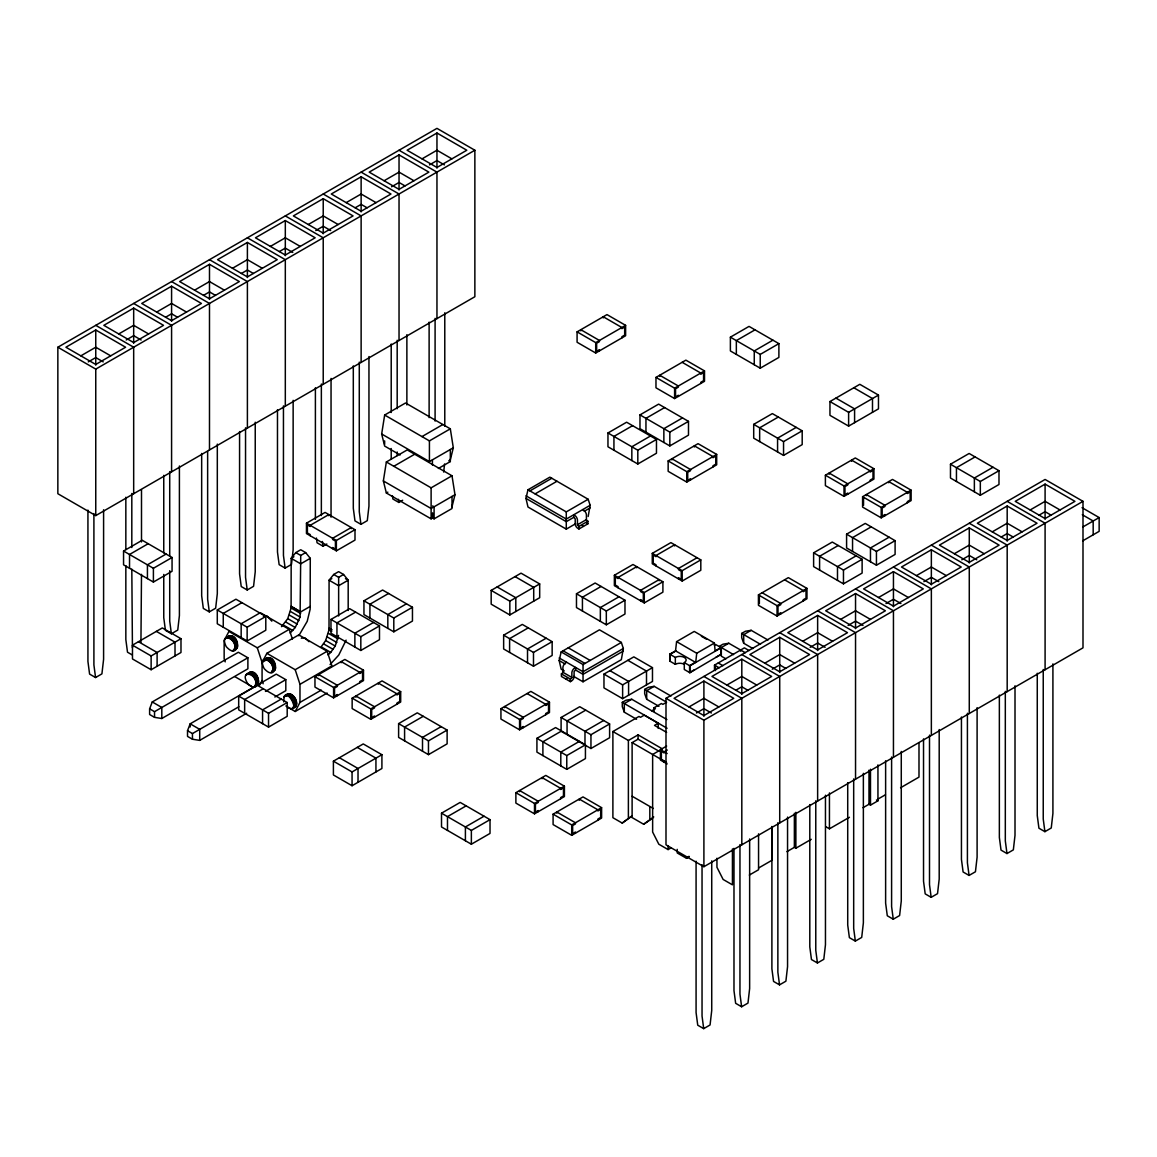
<?xml version="1.0" encoding="UTF-8"?>
<svg xmlns="http://www.w3.org/2000/svg" width="1157" height="1157" viewBox="0 0 1157 1157"><rect width="100%" height="100%" fill="white"/><g stroke="black" fill="none" stroke-linecap="round" stroke-linejoin="round"><path stroke-width="1.5" d="M573.742 517.353L573.742 514.764L574.87 515.443A4.223 2.444 60 0 1 577.444 519.912L577.473 525.206L578.948 526.392L587.901 521.228L587.901 523.803L578.948 528.98L577.849 528.344A3.731 2.155 60 0 1 575.231 523.383L575.203 518.842L573.742 517.353L566.279 521.662L525.972 498.392L527.982 489.773L549.864 477.147L588.161 499.26L590.157 505.291L588.161 516.485M582.694 509.601L583.837 510.28A4.223 2.444 60 0 1 586.411 514.735L586.425 520.043L587.901 521.228M233.179 650.653C241.741 641.34 217.993 629.336 226.194 646.618C241.191 663.279 240.931 626.501 225.456 638.172M254.8 686.332C260.961 674.169 237.445 667.647 247.974 684.062C262.625 696.876 260.86 664.263 247.077 673.837M271.085 672.535C279.647 663.236 255.914 651.217 264.1 668.5C279.097 685.161 278.837 648.383 263.362 660.054M285.88 705.944C304.812 719.191 283.942 679.81 283.711 701.923M291.983 708.735C303.047 706.204 291.738 687.258 284.26 696.239M684.293 664.32A6.335 3.659 0 0 0 675.341 664.32L669.744 661.081L669.744 654.197L675.543 650.841L676.585 641.629L694.243 631.433L714.39 643.061L715.127 650.914L720.927 647.558L720.927 654.443L715.879 657.364M714.39 643.061L696.731 653.257L695.704 662.469L675.543 650.841M140.937 642.28L141.501 574.364M443.666 472.042L444.592 463.957M400.091 454.976L384.659 446.067L381.665 434.005L384.659 415.045L405.543 402.983L450.319 428.828L453.313 447.788L450.319 459.85L448.829 460.717L450.319 461.571L450.319 449.509M452.011 496.454L452.011 508.516L434.092 518.857L432.602 517.989L431.113 518.842L386.351 492.998L383.357 480.936L386.351 461.976L407.235 449.914L451.997 475.773L454.99 494.719L451.997 506.795M281.513 626.66L287.76 618.633L291.101 608.018L291.174 558.325L295.802 552.598L300.733 549.749L305.65 552.598L310.278 558.325L310.148 609.204L307.212 621.338L298.781 635.757M290.176 633.024L295.237 627.499L300.082 617.014L300.733 555.447L305.65 552.598M338.567 635.424L335.212 646.04L330.728 652.389L321.183 646.864L325.667 640.515L329.007 629.9L329.08 580.207L333.708 574.479L338.639 571.645L343.557 574.479L348.185 580.207L348.185 610.462M564.283 670.959L561.159 669.165L559.164 660.546L561.159 651.926L599.456 629.813L621.338 642.439L623.334 648.484L621.338 659.678L583.041 681.791L573.655 676.382M346.102 640.139L338.755 655.064L330.078 664.552M227.553 638.23L229.173 635.931M248.451 674.415L250.071 672.116M286.358 696.297L287.977 694.012M149.615 708.822L152.261 701.952L238.342 652.259L247.887 657.769L247.887 668.804L161.806 718.497L154.532 717.354L149.615 714.505L149.615 708.822L154.532 711.671L247.887 657.769M246.672 713.276L199.713 740.379L192.452 739.236L187.521 736.402L187.521 730.703L190.167 723.834L276.248 674.141L285.808 679.651L285.808 690.686L274.845 697.006M287.731 707.187L295.194 711.483L299.981 702.4L299.981 684.308L331.914 665.868L327.142 651.261L298.795 634.889L266.862 653.329L262.075 662.426L262.075 680.518L263.131 683.758M259.674 685.06L262.075 680.518M328.082 654.905L330.728 652.389M658.232 728.404L658.232 723.226L644.232 715.156L640.501 717.311L639.011 716.443L612.892 731.528L612.892 817.695L622.206 823.075L632.112 815.859L632.112 742.62L638.086 739.178L659.215 751.37M632.112 815.859L622.206 823.075M630.666 816.755L643.668 824.261L653.748 816.943M652.591 818.216L643.668 824.261M677.207 849.354L677.207 852.94L686.52 858.32L688.994 856.296M263.362 616.276L267.05 615.958L271.823 621.164M236.896 648.412L232.297 650.885M267.079 657.812L262.827 660.835M301.283 638.172L304.956 637.84L309.006 641.687M274.802 670.308L272.199 670.988M257.794 684.611L256.174 685.349M57.85 347.23L436.956 128.355L474.862 150.236L474.862 296.727L95.756 515.603L57.85 493.721L57.85 347.23L95.756 369.112L474.862 150.236M95.756 329.991L65.906 347.23L95.756 364.455L125.607 347.23L95.756 329.991L95.756 365.12M133.677 308.109L103.826 325.334L133.677 342.573L163.527 325.334L133.677 308.109L133.677 343.224M171.583 286.213L141.733 303.452L171.583 320.691L201.434 303.452L171.583 286.213L171.583 321.342M209.489 264.331L179.639 281.57L209.489 298.795L239.34 281.57L209.489 264.331L209.489 291.911L203.516 295.353M247.396 242.449L217.545 259.674L247.396 276.913L277.246 259.674L247.396 242.449L247.396 270.015L241.423 273.471M285.316 220.553L255.466 237.792L285.316 255.032L315.167 237.792L285.316 220.553L285.316 248.133L292.779 252.443M323.222 198.671L293.372 215.911L323.222 233.135L353.073 215.911L323.222 198.671L323.222 226.251L315.76 230.547M361.129 176.79L331.278 194.014L361.129 211.254L390.979 194.014L361.129 176.79L361.129 204.355L355.156 207.797M399.035 154.893L369.184 172.133L399.035 189.358L428.885 172.133L399.035 154.893L399.035 182.473L391.572 186.783M436.956 133.012L407.105 150.236L436.956 167.476L466.806 150.236L436.956 133.012L436.956 160.577L429.493 164.887M80.831 355.85L95.756 347.23L110.682 355.85M118.752 333.954L133.677 325.334L148.602 333.954M156.658 312.072L171.583 303.452L186.508 312.072M194.564 290.176L209.489 281.57L224.415 290.176M232.47 268.294L247.396 259.674L262.321 268.294M270.391 246.412L285.316 237.792L300.241 246.412M308.297 224.516L323.222 215.911L338.148 224.516M346.203 202.634L361.129 194.014L376.054 202.634M384.11 180.752L399.035 172.133L413.96 180.752M422.03 158.856L436.956 150.236L451.881 158.856M88.294 361.881L95.756 357.571L103.219 361.881M126.214 339.984L133.677 335.675L141.14 339.984M165.61 317.235L171.583 313.793L177.556 317.235M279.343 251.575L285.316 248.133M123.553 551.036L142.21 540.261L172.06 557.5L172.06 571.283L153.404 582.058L123.553 564.818L123.553 551.036L153.404 568.275L172.06 557.5M148.183 543.718L129.526 554.478L129.526 568.275M166.087 554.058L147.431 564.818L147.431 578.616M577.083 331.857L606.991 314.603L625.619 325.348L625.619 335.747L595.71 353.015L577.083 342.255L577.083 331.857L595.71 342.617L625.619 325.348M421.972 436.594L442.856 424.532M384.659 415.045L429.421 440.889L450.319 428.828M393.799 466.285L414.683 454.224M306.46 523.181L325.088 512.421L354.997 529.689L354.997 540.088L336.369 550.833L306.46 533.565L306.46 523.181L336.369 540.449L354.997 529.689M381.665 434.005L429.421 461.571L453.313 447.788M386.351 492.998L387.841 492.144M132.476 645.172L162.327 627.933L180.984 638.707L180.984 652.49L151.133 669.729L132.476 658.955L132.476 645.172L151.133 655.947L180.984 638.707M438.387 468.469L450.319 461.571M293.907 556.748L291.174 558.325L300.733 563.835L310.278 558.325M87.932 510.107L87.932 661.471L89.595 674.097L95.568 677.539L101.917 673.866L103.595 659.316L103.595 509.774M163.759 574.451L163.759 617.693L165.422 630.319L171.381 633.761L177.744 630.088L179.407 615.553L179.407 465.996M201.665 453.457L201.665 595.812L203.328 608.423L209.301 611.879L215.65 608.206L217.314 593.657L217.314 444.114M239.571 431.575L239.571 573.915L241.235 586.541L247.208 589.983L253.571 586.324L255.234 571.775L255.234 422.218M277.478 409.679L277.478 552.034L279.141 564.659L285.114 568.101L291.477 564.428L293.14 549.893L293.14 400.336M316.425 538.034L317.061 542.763L323.02 546.22L326.838 544.007M353.304 365.916L353.304 508.256L354.968 520.881L360.941 524.323L367.29 520.65L368.953 506.115L368.953 356.558M392.454 495.832L392.874 499L398.847 502.442L402.665 500.243M217.285 609.97L235.941 599.21L265.792 616.435L265.792 630.232L247.135 640.992L217.285 623.768L217.285 609.97L247.135 627.21L265.792 616.435M386.351 461.976L431.113 487.835L451.997 475.773M241.914 602.652L223.258 613.427L223.258 627.21M655.976 377.413L685.884 360.145L704.512 370.905L704.512 381.289L674.603 398.558L655.976 387.812L655.976 377.413L674.603 388.173L704.512 370.905M454.99 494.719L431.113 508.516L383.357 480.936M730.385 337.164L749.042 326.39L778.892 343.629L778.892 357.412L760.236 368.186L730.385 350.947L730.385 337.164L760.236 354.404L778.892 343.629M259.819 612.993L241.162 623.768L241.162 637.55M755 329.846L736.344 340.606L736.344 354.404M227.076 637.42L230.055 635.699M224.906 638.939L227.9 637.218M228.074 637.478L231.053 635.757M229.144 637.84L232.123 636.119M331.813 578.63L329.08 580.207L338.639 585.731L348.185 580.207L345.466 578.63M230.229 638.476L233.208 636.74M333.708 574.479L338.639 577.329L343.557 574.479M231.299 639.344L234.278 637.623M232.297 640.443L235.276 638.707M233.179 641.687L236.158 639.966M233.916 643.046L236.896 641.325M234.452 644.449L237.445 642.728M234.799 645.852L237.778 644.131M234.914 647.168L237.894 645.447M234.799 648.354L237.778 646.633M607.96 432.978L626.617 422.218L656.467 439.443L656.467 453.24L637.811 464L607.96 446.776L607.96 432.978L637.811 450.218L656.467 439.443M639.98 414.9L658.637 404.126L688.487 421.365L688.487 435.148L669.831 445.922L639.98 428.683L639.98 414.9L669.831 432.125L688.487 421.365M234.452 649.366L237.445 647.631M291.101 606.413L300.661 611.923L310.278 606.369M772.919 340.172L754.263 350.947L754.263 364.744M632.59 425.66L613.933 436.435L613.933 450.218M664.61 407.568L645.953 418.342L645.953 432.125M225.225 661.876L224.154 658.637L224.154 640.53L228.941 631.447L257.288 647.804L289.221 629.365L292.417 639.112M529.92 490.901L551.788 478.26M535.098 493.894L556.98 481.254M330.974 619.443L349.631 608.669L379.482 625.908L379.482 639.691L360.825 650.465L330.974 633.226L330.974 619.443L360.825 636.668L379.482 625.908M363.949 600.801L382.605 590.027L412.456 607.266L412.456 621.049L393.799 631.823L363.949 614.584L363.949 600.801L393.799 618.04L412.456 607.266M650.494 436.001L631.838 446.776L631.838 460.558M682.514 417.908L663.858 428.683L663.858 442.466M264.982 659.302L267.961 657.581M265.98 659.374L268.959 657.653M265.112 660.661L262.075 662.426L257.288 647.804M267.05 659.721L270.029 658M268.135 660.358L271.128 658.637M246.354 674.357L250.953 671.884M269.205 661.24L272.199 659.504M245.805 675.138L248.798 673.417M248.957 673.678L251.951 671.957M355.604 612.111L336.947 622.885L336.947 636.668M388.578 593.469L369.922 604.243L369.922 618.04M250.028 674.025L253.021 672.304M270.203 662.325L273.197 660.604M251.127 674.661L254.106 672.94M271.085 663.568L274.079 661.847M252.197 675.543L255.176 673.822M271.823 664.928L274.802 663.207M253.195 676.628L256.174 674.907M272.372 666.345L275.352 664.624M254.077 677.886L257.056 676.151M272.705 667.734L275.684 666.013M254.8 679.246L257.794 677.51M272.821 669.05L275.8 667.329M272.705 670.25L275.684 668.515M255.35 680.649L258.329 678.928M272.372 671.248L275.352 669.527M255.683 682.037L258.676 680.316M255.798 683.353L258.792 681.632M255.683 684.554L258.676 682.818M255.35 685.551L258.329 683.83M238.689 696.08L257.346 685.306L287.196 702.545L287.196 716.328L268.54 727.102L238.689 709.863L238.689 696.08L268.54 713.305L287.196 702.545M373.523 622.452L354.866 633.226L354.866 647.009M406.483 603.809L387.826 614.584L387.826 628.381M527.982 489.773L566.279 511.886L588.161 499.26M266.862 653.329L295.194 669.701L327.142 651.261M263.304 688.748L244.648 699.522L244.648 713.305M187.521 730.703L192.452 733.552L238.848 706.768M265.459 691.409L285.808 679.651M590.157 505.291L566.279 519.074L525.972 495.818M668.153 460.934L698.061 443.666L716.689 454.412L716.689 464.81L686.781 482.079L668.153 471.318L668.153 460.934L686.781 471.68L716.689 454.412M584.184 511.322L590.157 507.88M525.972 498.392L527.982 507.012L566.279 529.125L575.651 523.716M577.473 524.757L586.425 519.594M314.964 676.7L344.873 659.432L363.5 670.178L363.5 680.576L333.592 697.845L314.964 687.084L314.964 676.7L333.592 687.446L363.5 670.178M753.699 424.373L772.355 413.599L802.191 430.823L802.191 444.621L783.549 455.395L753.699 438.156L753.699 424.373L783.549 441.598L802.191 430.823M283.711 697.02L288.86 693.781M286.878 695.559L289.857 693.838M281.223 699.088L262.567 709.863L262.567 723.646M287.948 695.921L290.928 694.2M289.033 696.543L292.027 694.822M290.103 697.425L293.083 695.704M291.101 698.51L294.08 696.789M778.314 417.041L759.657 427.815L759.657 441.598M291.983 699.768L294.963 698.047M292.721 701.128L295.7 699.407M293.256 702.53L296.25 700.809M293.603 703.933L296.582 702.198M491.175 590.388L521.026 573.163L539.683 583.923L539.683 597.721L509.832 614.946L491.175 604.171L491.175 590.388L509.832 601.163L539.683 583.923M293.719 705.249L296.698 703.528M299.981 702.4L321.27 690.107M293.603 706.435L296.582 704.714M293.256 707.433L296.25 705.712M291.101 708.966L295.7 706.493M829.959 401.551L859.81 384.312L878.467 395.087L878.467 408.869L848.616 426.109L829.959 415.334L829.959 401.551L848.616 412.326L878.467 395.087M295.194 711.483L327.142 693.043M796.233 427.381L777.576 438.156L777.576 451.939M352.147 698.163L382.056 680.894L400.684 691.655L400.684 702.039L370.775 719.307L352.147 708.561L352.147 698.163L370.775 708.923L400.684 691.655M503.642 635.193L522.299 624.418L552.149 641.658L552.149 655.441L533.493 666.215L503.642 648.976L503.642 635.193L533.493 652.418L552.149 641.658M576.475 593.772L595.132 583.012L624.982 600.237L624.982 614.034L606.326 624.794L576.475 607.57L576.475 593.772L606.326 611.012L624.982 600.237M614.367 575.26L632.995 564.5L662.903 581.769L662.903 592.167L644.275 602.913L614.367 585.659L614.367 575.26L644.275 592.529L662.903 581.769M652.273 553.379L670.901 542.619L700.809 559.887L700.809 570.285L682.182 581.031L652.273 563.763L652.273 553.379L682.182 570.647L700.809 559.887M528.257 627.861L509.601 638.635L509.601 652.418M601.09 586.454L582.434 597.229L582.434 611.012M825.389 475.223L855.298 457.955L873.925 468.715L873.925 479.099L844.017 496.367L825.389 485.622L825.389 475.223L844.017 485.983L873.925 468.715M333.404 761.176L363.255 743.937L381.911 754.711L381.911 768.494L352.061 785.733L333.404 774.959L333.404 761.176L352.061 771.936L381.911 754.711M398.615 723.617L417.272 712.842L447.123 730.081L447.123 743.864L428.466 754.639L398.615 737.399L398.615 723.617L428.466 740.856L447.123 730.081M546.176 638.201L527.52 648.976L527.52 662.759M619.009 596.795L600.353 607.57L600.353 621.352M697.078 557.732L678.45 568.477L678.45 569.634L681.256 571.254L681.256 579.339L678.45 577.719L678.45 578.876M423.245 716.299L404.588 727.059L404.588 740.856M441.164 726.639L422.507 737.399L422.507 751.197M566.626 662.267L565.484 662.947A4.223 2.444 -60 0 0 562.909 667.401L562.895 672.636L561.405 673.895L561.405 676.469L570.372 681.647L571.471 681.01A3.731 2.155 -60 0 0 574.089 676.05L574.103 671.508L575.579 670.019L583.041 674.329L623.334 651.058M862.587 496.7L892.495 479.432L911.123 490.178L911.123 500.576L881.215 517.844L862.587 507.084L862.587 496.7L881.215 507.446L911.123 490.178M500.938 708.663L530.846 691.394L549.474 702.154L549.474 712.553L519.565 729.807L500.938 719.061L500.938 708.663L519.565 719.423L549.474 702.154M561.159 651.926L583.041 664.552L621.338 642.439M565.889 679.058L566.988 678.421M561.405 673.895L570.372 679.058L571.847 677.872L571.862 672.579A4.223 2.444 -60 0 1 574.436 668.11L575.579 667.43L575.579 670.019M623.334 648.484L583.041 671.74L559.164 657.957M950.476 464.232L969.132 453.472L998.983 470.697L998.983 484.494L980.326 495.254L950.476 478.029L950.476 464.232L980.326 481.471L998.983 470.697M975.105 456.914L956.449 467.688L956.449 481.471M603.968 674.112L633.819 656.872L652.476 667.647L652.476 681.43L622.625 698.669L603.968 687.894L603.968 674.112L622.625 684.872L652.476 667.647M813.617 552.815L832.273 542.055L862.124 559.279L862.124 573.077L843.467 583.837L813.617 566.612L813.617 552.815L843.467 570.054L862.124 559.279M846.591 534.187L865.248 523.412L895.099 540.652L895.099 554.434L876.442 565.209L846.591 547.97L846.591 534.187L876.442 551.412L895.099 540.652M838.247 545.497L819.59 556.271L819.59 570.054M871.207 526.854L852.55 537.629L852.55 551.412M758.428 594.9L788.336 577.632L806.964 588.392L806.964 598.791L777.056 616.045L758.428 605.299L758.428 594.9L777.056 605.661L806.964 588.392M993.024 467.254L974.368 478.029L974.368 491.812M565.571 733.856L561.102 731.267L561.102 717.485L579.758 706.71L609.609 723.949L609.609 737.732L590.952 748.507L584.979 745.05L584.979 731.267L603.636 720.493M675.847 651.015L670.033 654.37L670.033 661.254M536.92 738.34L555.577 727.565L585.428 744.804L585.428 758.587L566.771 769.362L536.92 752.122L536.92 738.34L566.771 755.564L585.428 744.804M585.717 710.152L567.06 720.927L567.06 734.709L583.49 744.197M856.151 555.837L837.494 566.612L837.494 580.395M889.126 537.195L870.469 547.97L870.469 561.752M561.55 731.007L542.893 741.782L542.893 755.564M636.567 719.264L624.303 712.177L622.292 706.667L622.292 702.357L626.024 700.202L631.765 699.262L666.909 719.553M658.955 706.334L646.691 699.262L644.68 693.737L644.68 689.427L648.412 687.272L654.153 686.332L670.959 696.037M752.903 648.556L743.705 643.249L741.695 637.724L741.695 633.414L745.426 631.259L751.168 630.319L767.973 640.023M631.765 699.262L624.303 703.572L624.303 712.177M654.153 686.332L646.691 690.642L646.691 699.262M695.4 662.296L689.586 665.651L689.586 672.55L694.634 669.628M745.31 652.707L728.78 643.249L721.317 647.558L721.317 656.178L725.916 658.825M751.168 630.319L743.705 634.629L743.705 643.249M669.744 654.197L675.341 657.422A6.335 3.659 0 0 1 684.293 657.422A6.335 3.659 0 0 1 684.293 662.599L689.89 665.825L721.23 647.732L715.633 644.492A6.335 3.659 0 0 1 714.317 645.071M441.511 813.183L460.168 802.408L490.018 819.648L490.018 833.43L471.362 844.205L441.511 826.966L441.511 813.183L471.362 830.422L490.018 819.648M684.293 662.599L684.293 669.484L689.89 672.723L720.927 654.443M466.141 805.865L447.484 816.625L447.484 830.422M579.455 741.348L560.798 752.122L560.798 765.905M561.102 717.485L590.952 734.709L609.609 723.949M714.491 670.337L714.491 665.13L744.399 647.862L749.042 650.552M665.998 698.336L1045.089 479.461L1082.995 501.343L1082.995 647.833L703.904 866.709L665.998 844.827L665.998 698.336L703.904 720.218L1082.995 501.343M653.936 711.425L653.936 707.824L661.399 703.514L662.889 704.382L666.62 702.227L644.68 689.427M651.695 710.846L655.426 708.691L653.936 707.824M703.904 681.097L674.054 698.336L703.904 715.561L733.755 698.336L703.904 681.097L703.904 708.677L696.442 712.987M741.811 659.215L711.96 676.44L741.811 693.679L771.661 676.44L741.811 659.215L741.811 686.781L735.838 690.237M779.717 637.319L749.866 654.558L779.717 671.798L809.567 654.558L779.717 637.319L779.717 664.899L772.254 669.209M817.637 615.437L787.787 632.677L817.637 649.901L847.488 632.677L817.637 615.437L817.637 643.017L810.175 647.327M855.544 593.555L825.693 610.78L855.544 628.02L885.394 610.78L855.544 593.555L855.544 621.121L848.081 625.431M893.45 571.659L863.599 588.899L893.45 606.138L923.3 588.899L893.45 571.659L893.45 599.239L885.987 603.549M931.356 549.777L901.505 567.017L931.356 584.242L961.207 567.017L931.356 549.777L931.356 584.907M969.277 527.896L939.426 545.121L969.277 562.36L999.127 545.121L969.277 527.896L969.277 563.011M1007.183 505.999L977.332 523.239L1007.183 540.464L1037.034 523.239L1007.183 505.999L1007.183 541.129M1045.089 484.118L1015.239 501.343L1045.089 518.582L1074.94 501.343L1045.089 484.118L1045.089 519.233M515.877 792.69L545.786 775.421L564.414 786.182L564.414 796.566L534.505 813.834L515.877 803.088L515.877 792.69L534.505 803.45L564.414 786.182M484.06 816.206L465.403 826.966L465.403 840.763M612.892 731.528L628.381 740.466L638.086 734.869L662.339 748.868L652.635 754.465L652.635 832.028L658.81 844.205L668.11 849.585L671.205 847.792M658.232 723.226L654.5 725.381L666.62 732.381M688.979 706.956L703.904 698.336L718.83 706.956M726.885 685.06L741.811 676.44L756.736 685.06M764.791 663.178L779.717 654.558L794.642 663.178M802.712 641.296L817.637 632.677L832.563 641.296M840.618 619.4L855.544 610.78L870.469 619.4M878.525 597.518L893.45 588.899L908.375 597.518M916.431 575.622L931.356 567.017L946.281 575.622M954.351 553.74L969.277 545.121L984.202 553.74M992.258 531.858L1007.183 523.239L1022.108 531.858M1030.164 509.962L1045.089 501.343L1060.014 509.962M923.893 581.653L931.356 577.357L938.819 581.653M961.814 559.771L969.277 555.461L976.739 559.771M1001.21 537.022L1007.183 533.579L1013.156 537.022M1039.116 515.14L1045.089 511.683L1051.062 515.14M667.17 763.938L660.445 760.048L660.445 749.664L666.649 746.077M553.089 814.166L582.998 796.913L601.611 807.658L601.611 818.057L571.717 835.325L553.089 824.565L553.089 814.166L571.717 824.927L601.611 807.658M667.285 750.025L664.176 751.819L664.176 752.976L661.37 751.356L661.37 759.44L664.176 761.06L664.176 762.203M1082.735 527.042L1099.15 517.569L1099.15 531.352L1082.735 540.84M686.52 858.32L689.008 856.889M758.558 868.025L771.979 860.273L771.979 827.964M786.905 851.653L794.367 847.343L795.871 848.211L811.231 839.331M863.021 807.702L868.994 804.26L870.483 805.127L877.946 800.818L877.946 764.907M877.946 799.097L885.409 794.787M749.331 875.068L758.558 869.746L758.558 833.85M825.708 826.662L829.439 828.817L849.426 817.29M900.565 787.758L918.991 777.114L918.991 743.011M696.08 861.213L696.08 1012.577L697.743 1025.203L703.702 1028.645L710.065 1024.972L711.729 1010.437L711.729 860.88M733.986 848.341L733.986 990.681L735.65 1003.307L741.623 1006.764L747.972 1003.09L749.635 988.541L749.635 838.984M771.893 826.46L771.893 968.799L773.556 981.425L779.529 984.867L785.892 981.194L787.555 966.659L787.555 817.102M809.799 804.563L809.799 946.918L811.462 959.543L817.435 962.986L823.798 959.312L825.462 944.763L825.462 795.221M847.719 782.682L847.719 925.022L849.383 937.647L855.341 941.089L861.705 937.43L863.368 922.881L863.368 773.324M885.626 760.8L885.626 903.14L887.289 915.766L893.262 919.208L899.611 915.534L901.274 900.999L901.274 751.443M923.532 738.904L923.532 881.258L925.195 893.869L931.168 897.326L937.532 893.652L939.195 879.103L939.195 729.546M961.438 717.022L961.438 859.362L963.101 871.988L969.074 875.43L975.438 871.771L977.101 857.221L977.101 707.665M999.359 695.126L999.359 837.48L1001.022 850.106L1006.98 853.548L1013.344 849.874L1015.007 835.34L1015.007 685.783M1037.265 673.244L1037.265 815.598L1038.928 828.21L1044.901 831.666L1051.25 827.993L1052.913 813.443L1052.913 663.887M294.963 707.014L293.083 707.173M728.78 643.249L723.038 644.189L719.307 646.344L733.538 654.616M234.278 649.091L235.276 649.164M1082.055 507.692L1099.15 517.569M1082.301 514.735L1093.177 521.012L1093.177 534.809M853.837 387.769L872.494 398.529L872.494 412.326M436.956 160.577L444.418 164.887M835.933 398.109L854.589 408.869L854.589 422.667M399.035 150.236L436.956 172.133L436.956 318.623M1007.183 501.343L1045.089 523.239L1045.089 669.729M399.035 182.473L405.008 185.915M361.129 172.133L399.035 194.014L399.035 340.505M969.277 523.239L1007.183 545.121L1007.183 691.611M682.153 362.3L700.78 373.06L700.78 374.217L703.572 372.597L703.572 380.682L700.78 382.302L700.78 383.444M361.129 204.355L367.102 207.797M323.222 194.014L361.129 215.911L361.129 362.401M931.356 545.121L969.277 567.017L969.277 713.507M323.222 226.251L330.685 230.547M285.316 215.911L323.222 237.792L323.222 384.283M893.45 567.017L931.356 588.899L931.356 735.389M893.45 599.239L900.913 603.549M247.396 237.792L285.316 259.674L285.316 406.165M855.544 588.899L893.45 610.78L893.45 757.271M784.591 579.802L803.218 590.547L803.218 591.704L806.024 590.084L806.024 598.169L803.218 599.789L803.218 600.946M247.396 270.015L253.369 273.471M855.544 621.121L863.006 625.431M209.489 259.674L247.396 281.57L247.396 428.061M817.637 610.78L855.544 632.677L855.544 779.167M762.159 592.746L780.787 603.506L780.787 604.663L777.981 606.268L777.981 614.353L780.787 612.733L780.787 613.89M209.489 291.911L215.462 295.353M817.637 643.017L825.1 647.327M171.583 281.57L209.489 303.452L209.489 449.943M779.717 632.677L817.637 654.558L817.637 801.049M586.801 523.166L587.901 523.803M582.318 525.755L583.432 526.392M760.511 644.333L741.695 633.414M779.717 664.899L785.69 668.341M133.677 303.452L171.583 325.334L171.583 471.825M741.811 654.558L779.717 676.44L779.717 822.931M701.373 636.263L706.681 639.329M718.222 662.975L722.879 665.665M676.585 641.629L696.731 653.257M714.491 665.13L719.148 667.82M432.602 505.927L434.092 506.795L434.092 518.857M741.811 686.781L747.784 690.237M95.756 325.334L133.677 347.23L133.677 493.721M703.904 676.44L741.811 698.336L741.811 844.827M515.053 576.605L533.71 587.38L533.71 601.163M876.456 799.95L877.946 800.818M627.846 660.314L646.503 671.089L646.503 684.872M497.148 586.946L515.805 597.721L515.805 611.503M703.904 708.677L711.367 712.987M609.927 670.655L628.584 681.43L628.584 695.212M568.275 647.819L590.157 660.445M563.097 650.812L584.979 663.438M559.164 660.546L565.122 663.988M667.083 728.259L622.292 702.357M562.895 672.26L571.847 677.423M660.445 749.664L667.17 753.54M632.112 742.62L666.562 762.521M295.802 552.598L300.733 555.447M527.1 693.564L545.728 704.309L545.728 705.466L548.534 703.846L548.534 711.931L545.728 713.551L545.728 714.708M632.112 796.233L653.329 808.483M291.174 606.369L300.733 611.879M291.101 608.018L300.661 613.528M329.007 629.9L331.741 631.476M290.523 611.503L300.082 617.014M328.429 633.385L337.989 638.895M289.395 615.09L298.94 620.6M327.301 636.972L336.846 642.497M287.76 618.633L297.306 624.144M325.667 640.515L335.212 646.04M285.678 621.974L295.237 627.499M323.598 643.87L333.144 649.381M283.277 624.982L292.822 630.493M260.889 613.008L289.221 629.365M156.354 631.375L175.011 642.149L175.011 655.947M234.914 676.686L251.315 686.159M357.282 747.379L375.938 758.153L375.938 771.936M138.45 641.716L157.106 652.49L157.106 666.287M339.363 757.719L358.019 768.494L358.019 782.277M131.985 654.79L127.501 652.201L125.838 639.575L125.838 565.701M152.261 701.952L161.806 707.462L161.806 718.497M295.194 669.701L299.981 684.308M1044.901 831.666L1043.238 819.04L1043.238 669.484M1006.98 853.548L1005.317 840.922L1005.317 691.365M969.074 875.43L967.411 862.818L967.411 713.262M931.168 897.326L929.505 884.7L929.505 735.143M893.262 919.208L891.599 906.582L891.599 757.04M855.341 941.089L853.678 928.478L853.678 778.921M817.435 962.986L815.772 950.36L815.772 800.803M779.529 984.867L777.866 972.242L777.866 822.699M741.623 1006.764L739.959 994.138L739.959 844.581M703.702 1028.645L702.039 1016.02L702.039 864.669M398.427 499.289L398.847 502.442M360.941 524.323L359.277 511.712L359.277 362.155M322.398 541.476L323.02 546.22M285.114 568.101L283.451 555.476L283.451 405.919M247.208 589.983L245.544 577.372L245.544 427.815M209.301 611.879L207.638 599.254L207.638 451.505M171.381 633.761L169.717 621.135L169.717 570.69M132.433 647.761L131.811 569.157M95.568 677.539L93.905 664.913L93.905 513.563M980.326 481.471L980.326 495.254M907.377 502.731L907.377 501.574L910.183 499.969L910.183 491.884L907.377 493.504L907.377 492.347L888.75 481.587L888.75 482.744M893.45 599.601L893.45 606.789M884.946 515.689L884.946 514.532L882.155 516.152L882.155 508.068L884.946 506.448L884.946 505.291L866.333 494.545L866.333 495.688M881.215 507.446L881.215 517.844M876.442 551.412L876.442 565.209M870.483 769.217L870.483 805.127M870.194 481.269L870.194 480.112L873 478.492L873 470.407L870.194 472.027L870.194 470.87L851.566 460.11L851.566 461.267M868.994 770.157L868.994 804.26M863.527 497.308L863.527 505.392M855.544 621.497L855.544 628.67M848.616 412.326L848.616 426.109M847.763 494.213L847.763 493.056L844.957 494.675L844.957 486.591L847.763 484.971L847.763 483.814L829.135 473.068L829.135 474.225M844.017 485.983L844.017 496.367M843.467 570.054L843.467 583.837M829.439 792.921L829.439 828.817M817.637 643.379L817.637 650.567M795.871 812.301L795.871 848.211M794.367 813.241L794.367 847.343M783.549 441.598L783.549 455.395M779.717 665.261L779.717 672.448M777.056 605.661L777.056 616.045M760.236 354.404L760.236 368.186M759.354 595.522L759.354 603.607M741.811 687.157L741.811 694.33M740.654 650.032L740.654 651.174M732.439 848.92L732.439 884.83L723.125 879.45L716.95 867.273L716.95 858.248M715.416 665.752L715.416 670.597M712.958 466.965L712.958 465.808L715.764 464.188L715.764 456.104L712.958 457.724L712.958 456.581L694.33 445.821L694.33 446.978M703.904 709.039L703.904 716.226M703.904 720.218L703.904 866.709M690.527 479.924L690.527 478.767L687.721 480.386L687.721 472.302L690.527 470.682L690.527 469.525L671.899 458.765L671.899 459.922M689.89 665.825L689.89 672.723M686.781 471.68L686.781 482.079M682.182 570.647L682.182 581.031M678.349 396.403L678.349 395.246L675.543 396.865L675.543 388.781L678.349 387.161L678.349 386.004L659.721 375.258L659.721 376.415M675.341 657.422L675.341 664.32M674.603 388.173L674.603 398.558M674.647 545.93L674.647 544.773L656.019 555.534L656.019 556.691L653.213 555.071L653.213 563.155L656.019 564.775L656.019 565.918M669.831 432.125L669.831 445.922M668.11 845.984L668.11 849.585M659.157 580.771L659.157 579.614L640.53 590.374L640.53 591.516L643.335 593.136L643.335 601.221L640.53 599.601L640.53 600.758M649.829 806.718L649.829 819.199M644.275 592.529L644.275 602.913M638.086 734.869L638.086 739.178M637.811 450.218L637.811 464M636.726 567.812L636.726 566.67L618.098 577.415L618.098 578.572L615.307 576.953L615.307 585.037L618.098 586.657L618.098 587.814M628.381 740.466L628.381 818.013M622.625 684.872L622.625 698.669M621.873 337.902L621.873 336.745L624.679 335.125L624.679 327.041L621.873 328.66L621.873 327.503L603.245 316.758L603.245 317.915M606.326 611.012L606.326 624.794M599.442 350.846L599.442 349.703L596.65 351.309L596.65 343.239L599.442 341.619L599.442 340.462L580.828 329.702L580.828 330.859M597.88 820.212L597.88 819.055L600.685 817.435L600.685 809.35L597.88 810.97L597.88 809.813L579.252 799.068L579.252 800.225M595.71 342.617L595.71 353.015M590.952 734.709L590.952 748.507M583.041 664.552L583.041 681.791M578.948 526.392L578.948 528.98M575.448 833.156L575.448 832.013L572.643 833.619L572.643 825.548L575.448 823.929L575.448 822.772L556.821 812.012L556.821 813.169M571.717 824.927L571.717 835.325M570.372 679.058L570.372 681.647M566.771 755.564L566.771 769.362M566.279 511.886L566.279 529.125M560.668 798.735L560.668 797.578L563.473 795.958L563.473 787.874L560.668 789.493L560.668 788.336L542.04 777.576L542.04 778.733M538.236 811.679L538.236 810.522L535.431 812.142L535.431 804.057L538.236 802.437L538.236 801.28L519.609 790.535L519.609 791.692M534.505 803.45L534.505 813.834M533.493 652.418L533.493 666.215M523.297 727.652L523.297 726.495L520.491 728.115L520.491 720.03L523.297 718.41L523.297 717.268L504.669 706.508L504.669 707.665M519.565 719.423L519.565 729.807M509.832 601.163L509.832 614.946M471.362 830.422L471.362 844.205M444.78 312.78L444.78 426.297M436.956 160.953L436.956 168.127M435.09 318.377L435.09 421.076M432.602 512.826L432.602 517.989M432.414 459.85L432.414 465.027M431.113 487.835L431.113 518.842M429.421 440.889L429.421 461.571M429.117 322.138L429.117 417.634M428.466 740.856L428.466 754.639M406.874 334.677L406.874 404.95M399.035 182.835L399.035 190.023M397.184 340.259L397.184 408.739M397.184 451.982L397.184 455.583M396.938 704.194L396.938 703.051L399.743 701.431L399.743 693.347L396.938 694.967L396.938 693.81L378.31 683.049L378.31 684.206M393.799 618.04L393.799 631.823M391.211 344.019L391.211 412.499M391.211 448.526L391.211 459.343M384.645 440.889L384.645 444.346M374.506 717.152L374.506 715.995L371.701 717.615L371.701 709.53L374.506 707.91L374.506 706.753L355.879 696.008L355.879 697.165M370.775 708.923L370.775 719.307M361.129 204.717L361.129 211.905M360.825 636.668L360.825 650.465M359.769 682.731L359.769 681.574L362.56 679.969L362.56 671.884L359.769 673.504L359.769 672.347L341.141 661.587L341.141 662.744M352.061 771.936L352.061 785.733M351.251 528.691L351.251 527.534L332.623 538.294L332.623 539.437L335.429 541.057L335.429 549.141L332.623 547.521L332.623 548.678M338.639 577.329L338.639 615.972M337.338 695.69L337.338 694.533L334.532 696.152L334.532 688.068L337.338 686.448L337.338 685.291L318.71 674.545L318.71 675.688M336.369 540.449L336.369 550.833M333.592 687.446L333.592 697.845M331.047 378.44L331.047 517.193M328.819 515.733L328.819 514.59L310.192 525.336L310.192 526.493L307.4 524.873L307.4 532.958L310.192 534.577L310.192 535.734M323.222 226.613L323.222 233.786M321.357 384.037L321.357 515.574M315.398 387.797L315.398 519.334M285.316 248.495L285.316 255.683M268.54 713.305L268.54 727.102M247.396 270.376L247.396 277.564M247.135 627.21L247.135 640.992M209.489 292.273L209.489 299.461M199.713 740.379L199.713 729.358L190.167 723.834L190.167 726.986M192.452 733.552L192.452 739.236M169.717 471.593L169.717 556.271M163.759 475.353L163.759 552.829M154.532 711.671L154.532 717.354M153.404 568.275L153.404 582.058M151.133 655.947L151.133 669.729M141.501 489.686L141.501 541.939M131.811 493.475L131.811 547.536M125.838 497.235L125.838 549.488M95.756 369.112L95.756 515.603M331.813 629.827L329.08 628.251L331.741 629.871"/></g></svg>
